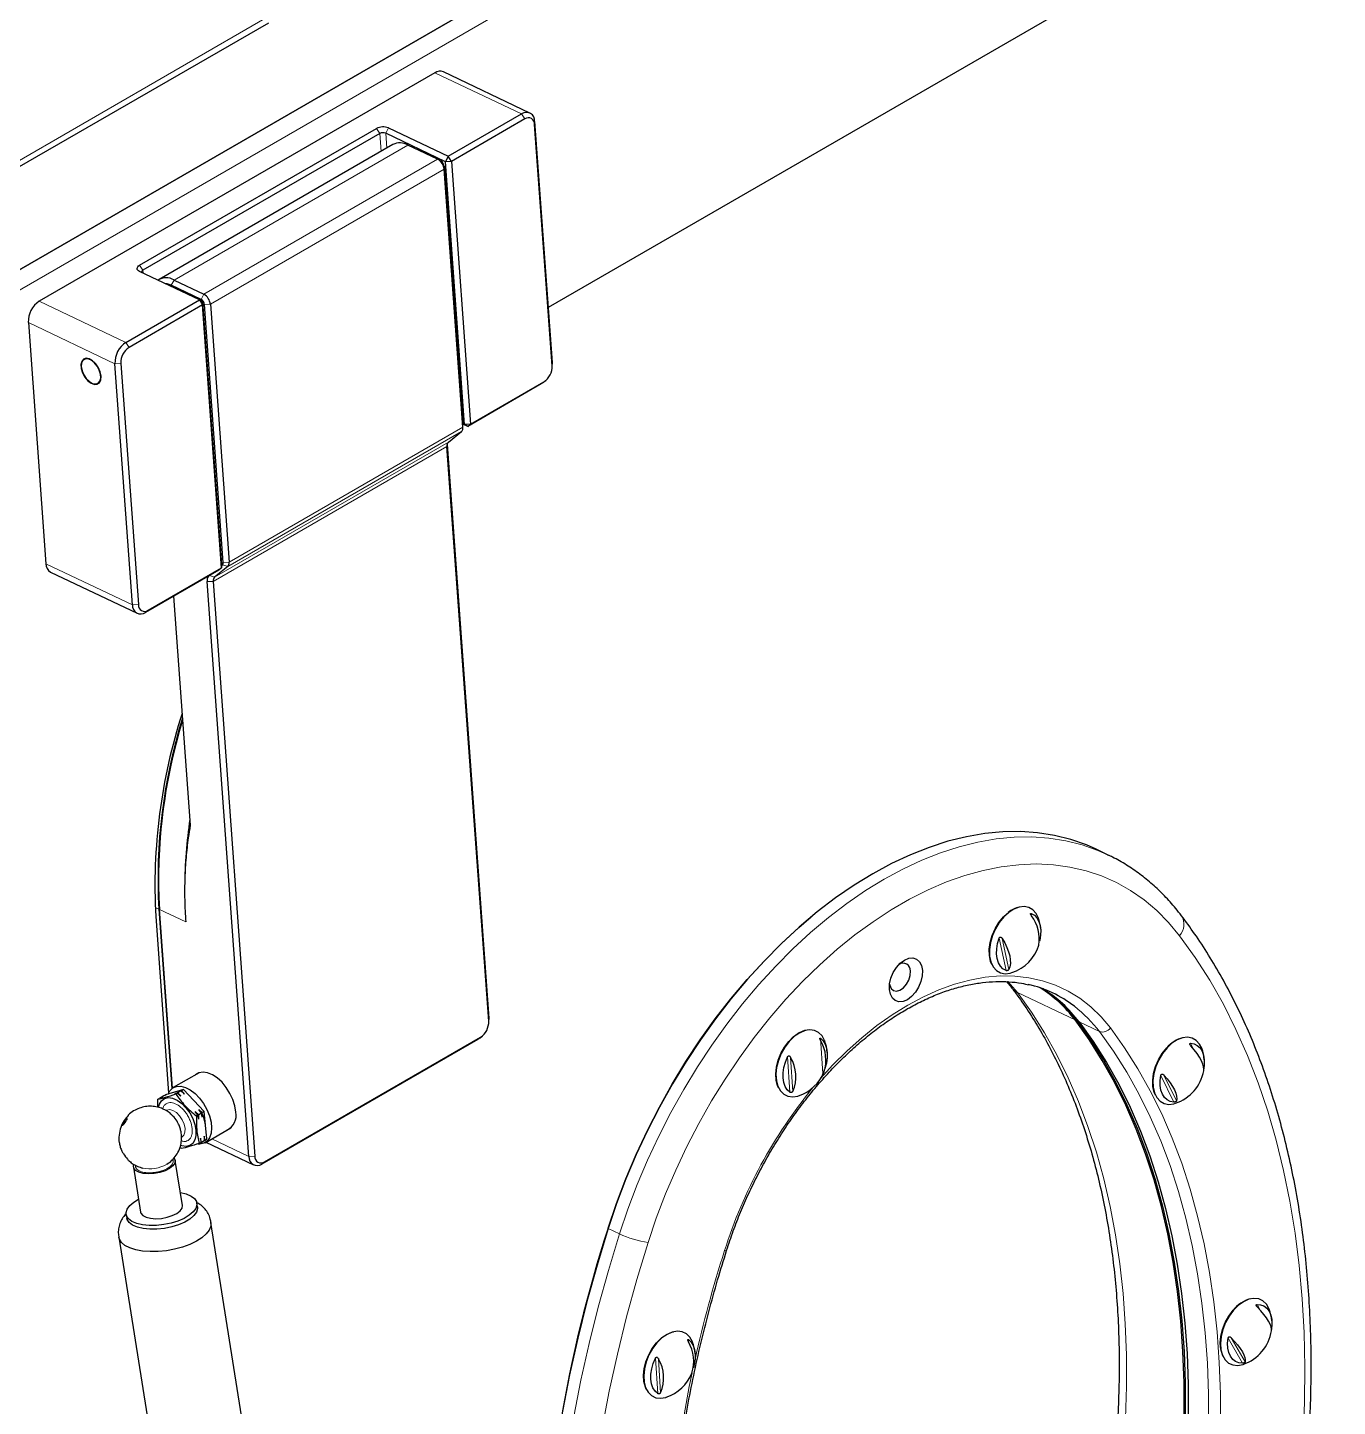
# Model space of a CAD drawing. Header units: millimetres. Extents: x -218071 to -203542, y 15363 to 51382.
# Drawn here: x -216944.54 to -216913.64, y 50981.43 to 51013.95 of the extents above; entities that cross this region are included whole.
import ezdxf

# ---------------------------------------------------------------- set-up
doc = ezdxf.new("R2010")
doc.units = ezdxf.units.MM
doc.header["$LTSCALE"] = 4
doc.layers.add('TPF-EQUIPEMENT', color=7, linetype='Continuous')

msp = doc.modelspace()

# ---------------------------------------------------------------- linework, layer by layer
at = {"layer": 'TPF-EQUIPEMENT', "color": 7, "linetype": 'Continuous', "lineweight": 25}
for p, q in [((-216812.042, 51084.818), (-216949.15, 51005.686)), ((-216949.079, 51005.727), (-216811.971, 51084.858)), ((-216884.306, 51035.022), (-216932.261, 51007.345)), ((-216991.814, 50983.495), (-216938.852, 51014.062)), ((-216934.93, 51012.882), (-216944.264, 51007.495)), ((-216932.69, 51011.931), (-216934.733, 51012.904)), ((-216934.619, 51010.91), (-216932.887, 51011.909)), ((-216932.81, 51011.791), (-216934.543, 51010.791)), ((-216932.579, 51011.733), (-216932.167, 51006.044)), ((-216941.897, 51008.342), (-216936.311, 51011.566)), ((-216936.234, 51011.447), (-216941.82, 51008.223)), ((-216934.684, 51010.784), (-216936.093, 51011.455)), ((-216936.028, 51011.58), (-216934.619, 51010.91)), ((-216932.167, 51005.97), (-216932.58, 51011.659)), ((-216935.922, 51011.19), (-216941.437, 51008.007)), ((-216934.867, 51010.841), (-216935.571, 51011.176)), ((-216934.784, 51010.794), (-216934.854, 51010.835)), ((-216934.619, 51010.91), (-216934.684, 51010.784)), ((-216934.543, 51010.791), (-216934.684, 51010.784)), ((-216934.234, 51004.585), (-216934.684, 51010.784)), ((-216934.543, 51010.791), (-216934.619, 51010.91)), ((-216934.543, 51010.791), (-216934.093, 51004.593)), ((-216934.713, 51010.679), (-216934.271, 51004.593)), ((-216934.272, 51004.519), (-216934.713, 51010.604)), ((-216940.488, 51007.522), (-216941.897, 51008.193)), ((-216940.447, 51007.532), (-216941.151, 51007.868)), ((-216941.086, 51007.993), (-216940.382, 51007.658)), ((-216942.221, 51006.522), (-216940.488, 51007.522)), ((-216940.488, 51007.522), (-216940.412, 51007.404)), ((-216940.412, 51007.478), (-216940.488, 51007.522)), ((-216940.412, 51007.404), (-216942.144, 51006.404)), ((-216940.412, 51007.478), (-216940.412, 51007.404)), ((-216940.412, 51007.478), (-216939.962, 51001.28)), ((-216939.962, 51001.205), (-216940.412, 51007.404)), ((-216939.928, 51001.328), (-216940.37, 51007.414)), ((-216940.229, 51007.421), (-216939.787, 51001.335)), ((-216944.522, 51006.992), (-216944.109, 51001.303)), ((-216943.274, 51005.983), (-216943.274, 51005.97)), ((-216942.066, 51000.331), (-216942.479, 51006.02)), ((-216942.338, 51006.027), (-216941.925, 51000.338)), ((-216932.167, 51006.044), (-216932.166, 51006.01)), ((-216932.166, 51005.944), (-216932.166, 51006.01)), ((-216943.044, 51005.572), (-216943.033, 51005.566)), ((-216932.425, 51005.541), (-216934.157, 51004.541)), ((-216934.093, 51004.593), (-216932.36, 51005.593)), ((-216932.371, 51005.579), (-216932.425, 51005.541)), ((-216932.371, 51005.579), (-216932.32, 51005.621)), ((-216934.272, 51004.604), (-216934.234, 51004.585)), ((-216934.157, 51004.541), (-216934.272, 51004.596)), ((-216934.271, 51004.593), (-216934.271, 51004.586)), ((-216934.271, 51004.504), (-216934.271, 51004.586)), ((-216934.093, 51004.593), (-216934.234, 51004.585)), ((-216934.157, 51004.541), (-216934.234, 51004.585)), ((-216934.157, 51004.541), (-216934.093, 51004.593)), ((-216934.615, 51004.17), (-216934.304, 51004.418)), ((-216933.663, 50990.512), (-216934.647, 51004.07)), ((-216934.645, 51004.115), (-216933.663, 50990.586)), ((-216943.998, 51001.105), (-216941.955, 51000.133)), ((-216940.026, 51001.154), (-216941.759, 51000.154)), ((-216941.694, 51000.206), (-216939.962, 51001.205)), ((-216939.82, 51001.235), (-216940.13, 51000.987)), ((-216939.962, 51001.205), (-216940.026, 51001.154)), ((-216939.962, 51001.28), (-216939.962, 51001.205)), ((-216939.962, 51001.264), (-216939.945, 51001.278)), ((-216939.32, 50987.321), (-216940.304, 51000.879)), ((-216940.163, 51000.886), (-216939.179, 50987.329)), ((-216941.095, 51000.537), (-216940.703, 50995.134)), ((-216919.065, 50994.439), (-216919.332, 50994.567)), ((-216919.065, 50994.439), (-216919.051, 50994.432)), ((-216940.836, 50993.687), (-216940.836, 50993.657)), ((-216941.516, 50992.98), (-216941.214, 50988.824)), ((-216941.443, 50993.156), (-216941.136, 50988.924)), ((-216941.435, 50993.156), (-216941.128, 50988.931)), ((-216926.043, 50992.982), (-216926.053, 50992.974)), ((-216933.663, 50990.586), (-216933.662, 50990.553)), ((-216933.662, 50990.487), (-216933.662, 50990.553)), ((-216933.921, 50990.083), (-216939.012, 50987.145)), ((-216938.948, 50987.196), (-216933.857, 50990.135)), ((-216933.867, 50990.121), (-216933.921, 50990.083)), ((-216933.867, 50990.121), (-216933.816, 50990.163)), ((-216940.494, 50989.299), (-216941.103, 50988.947)), ((-216941.469, 50988.673), (-216941.435, 50988.693)), ((-216941.465, 50988.483), (-216941.469, 50988.673)), ((-216941.36, 50988.718), (-216941.435, 50988.693)), ((-216941.416, 50988.704), (-216941.35, 50988.742)), ((-216941.36, 50988.718), (-216941.416, 50988.704)), ((-216941.416, 50988.704), (-216941.416, 50988.699)), ((-216941.275, 50988.767), (-216941.35, 50988.742)), ((-216941.331, 50988.753), (-216941.288, 50988.778)), ((-216941.275, 50988.767), (-216941.331, 50988.753)), ((-216941.331, 50988.753), (-216941.331, 50988.748)), ((-216940.864, 50988.903), (-216941.288, 50988.778)), ((-216940.992, 50988.829), (-216941.067, 50988.804)), ((-216941.067, 50988.804), (-216941.012, 50988.818)), ((-216941.045, 50988.799), (-216941.012, 50988.818)), ((-216940.927, 50988.743), (-216941.012, 50988.818)), ((-216940.992, 50988.829), (-216940.927, 50988.867)), ((-216940.927, 50988.743), (-216940.992, 50988.829)), ((-216940.908, 50988.878), (-216940.982, 50988.853)), ((-216940.982, 50988.853), (-216940.927, 50988.867)), ((-216940.842, 50988.792), (-216940.927, 50988.867)), ((-216940.908, 50988.878), (-216940.864, 50988.903)), ((-216940.842, 50988.792), (-216940.908, 50988.878)), ((-216940.375, 50988.382), (-216940.864, 50988.903)), ((-216940.504, 50988.308), (-216940.588, 50988.383)), ((-216940.523, 50988.297), (-216940.588, 50988.383)), ((-216940.523, 50988.297), (-216940.556, 50988.278)), ((-216940.503, 50988.203), (-216940.523, 50988.297)), ((-216940.419, 50988.357), (-216940.504, 50988.432)), ((-216940.438, 50988.346), (-216940.504, 50988.432)), ((-216940.438, 50988.346), (-216940.504, 50988.308)), ((-216940.503, 50988.203), (-216940.504, 50988.308)), ((-216940.418, 50988.252), (-216940.438, 50988.346)), ((-216940.383, 50988.243), (-216940.42, 50988.339)), ((-216940.375, 50988.382), (-216940.419, 50988.357)), ((-216940.418, 50988.252), (-216940.419, 50988.357)), ((-216940.31, 50987.736), (-216940.375, 50988.382)), ((-216940.353, 50987.648), (-216939.744, 50988)), ((-216940.491, 50987.632), (-216940.457, 50987.651)), ((-216940.438, 50987.662), (-216940.458, 50987.756)), ((-216940.458, 50987.756), (-216940.457, 50987.651)), ((-216940.457, 50987.656), (-216940.438, 50987.662)), ((-216940.438, 50987.662), (-216940.373, 50987.7)), ((-216940.353, 50987.711), (-216940.373, 50987.805)), ((-216940.373, 50987.805), (-216940.373, 50987.7)), ((-216940.373, 50987.705), (-216940.353, 50987.711)), ((-216940.353, 50987.711), (-216940.31, 50987.736)), ((-216940.334, 50987.659), (-216939.209, 50987.123)), ((-216940.914, 50987.507), (-216940.947, 50987.536)), ((-216942.043, 50987.072), (-216941.874, 50986.012)), ((-216940.887, 50986.169), (-216941.055, 50987.229)), ((-216940.532, 50986.135), (-216940.546, 50986.223)), ((-216942.215, 50985.958), (-216942.201, 50985.869)), ((-216934.158, 50947.676), (-216940.215, 50985.767)), ((-216942.388, 50985.421), (-216936.331, 50947.331))]:
    msp.add_line(p, q, dxfattribs=at)
at = {"layer": 'TPF-EQUIPEMENT', "color": 8, "linetype": 'Continuous', "lineweight": 18}
for p, q in [((-216811.895, 51084.424), (-216949.003, 51005.292)), ((-216991.755, 50983.676), (-216938.793, 51014.243)), ((-216932.887, 51011.909), (-216934.93, 51012.882)), ((-216932.81, 51011.791), (-216932.887, 51011.909)), ((-216932.579, 51011.733), (-216932.58, 51011.659)), ((-216936.234, 51011.447), (-216936.311, 51011.566)), ((-216936.203, 51011.027), (-216936.234, 51011.447)), ((-216936.093, 51011.455), (-216936.028, 51011.58)), ((-216936.093, 51011.455), (-216936.067, 51011.106)), ((-216935.571, 51011.176), (-216941.086, 51007.993)), ((-216940.382, 51007.658), (-216934.867, 51010.841)), ((-216934.713, 51010.604), (-216940.229, 51007.421)), ((-216934.713, 51010.679), (-216934.713, 51010.604)), ((-216941.82, 51008.223), (-216941.897, 51008.342)), ((-216941.82, 51008.223), (-216941.815, 51008.154)), ((-216941.151, 51007.868), (-216941.086, 51007.993)), ((-216944.264, 51007.495), (-216942.221, 51006.522)), ((-216940.447, 51007.532), (-216940.382, 51007.658)), ((-216940.37, 51007.414), (-216940.229, 51007.421)), ((-216942.479, 51006.02), (-216944.522, 51006.992)), ((-216942.221, 51006.522), (-216942.144, 51006.404)), ((-216942.338, 51006.027), (-216942.479, 51006.02)), ((-216932.167, 51006.044), (-216932.167, 51005.97)), ((-216932.425, 51005.541), (-216932.36, 51005.593)), ((-216934.271, 51004.593), (-216934.272, 51004.519)), ((-216934.304, 51004.418), (-216939.82, 51001.235)), ((-216939.787, 51001.335), (-216934.272, 51004.519)), ((-216934.647, 51004.07), (-216940.163, 51000.886)), ((-216940.13, 51000.987), (-216934.615, 51004.17)), ((-216934.647, 51004.099), (-216934.647, 51004.07)), ((-216939.928, 51001.328), (-216939.787, 51001.335)), ((-216944.109, 51001.303), (-216942.066, 51000.331)), ((-216940.246, 51001.027), (-216940.13, 51000.987)), ((-216939.945, 51001.278), (-216939.82, 51001.235)), ((-216940.304, 51000.879), (-216940.163, 51000.886)), ((-216941.925, 51000.338), (-216942.066, 51000.331)), ((-216941.694, 51000.206), (-216941.759, 51000.154)), ((-216941.443, 50993.156), (-216941.529, 50993.197)), ((-216941.429, 50993.149), (-216941.123, 50988.934)), ((-216941.429, 50993.149), (-216940.809, 50992.854)), ((-216920.864, 50993.053), (-216920.851, 50992.993)), ((-216921.46, 50991.707), (-216921.623, 50992.469)), ((-216921.55, 50992.465), (-216921.393, 50991.732)), ((-216919.833, 50990.542), (-216921.193, 50991.19)), ((-216933.663, 50990.586), (-216933.663, 50990.512)), ((-216919.807, 50990.551), (-216919.833, 50990.542)), ((-216919.255, 50990.267), (-216919.734, 50990.495)), ((-216933.921, 50990.083), (-216933.857, 50990.135)), ((-216925.835, 50990.112), (-216925.781, 50989.277)), ((-216917.108, 50989.992), (-216917.049, 50989.872)), ((-216926.559, 50988.837), (-216926.613, 50989.671)), ((-216926.542, 50989.659), (-216926.49, 50988.856)), ((-216917.501, 50988.605), (-216917.808, 50989.235)), ((-216917.735, 50989.241), (-216917.44, 50988.635)), ((-216940.196, 50987.739), (-216939.32, 50987.321)), ((-216939.32, 50987.321), (-216939.179, 50987.329)), ((-216939.012, 50987.145), (-216938.948, 50987.196)), ((-216930.845, 50985.625), (-216930.847, 50985.63)), ((-216930.578, 50985.497), (-216930.845, 50985.625)), ((-216915.54, 50983.834), (-216915.462, 50983.699)), ((-216928.953, 50983.004), (-216928.949, 50982.945)), ((-216915.88, 50982.448), (-216916.221, 50983.04)), ((-216916.148, 50983.048), (-216915.82, 50982.478)), ((-216929.677, 50981.729), (-216929.731, 50982.564)), ((-216929.66, 50982.551), (-216929.608, 50981.748))]:
    msp.add_line(p, q, dxfattribs=at)
at = {"layer": 'TPF-EQUIPEMENT', "color": 7, "linetype": 'Continuous', "lineweight": 25, "flags": 128}
for points in [[(-216941.897, 51008.193), (-216941.922, 51008.208), (-216941.94, 51008.225), (-216941.952, 51008.244), (-216941.955, 51008.264), (-216941.951, 51008.285), (-216941.94, 51008.305), (-216941.922, 51008.325), (-216941.897, 51008.342)], [(-216941.82, 51008.223), (-216941.833, 51008.215), (-216941.842, 51008.205), (-216941.847, 51008.195), (-216941.849, 51008.185), (-216941.848, 51008.175), (-216941.844, 51008.168)], [(-216941.151, 51007.868), (-216941.246, 51007.902), (-216941.305, 51007.911)], [(-216942.804, 51005.724), (-216942.824, 51005.824), (-216942.868, 51005.925), (-216942.93, 51006.017), (-216943.005, 51006.09), (-216943.084, 51006.135), (-216943.159, 51006.148), (-216943.221, 51006.127), (-216943.264, 51006.075), (-216943.284, 51005.998), (-216943.277, 51005.903), (-216943.245, 51005.801), (-216943.191, 51005.702), (-216943.121, 51005.619), (-216943.043, 51005.559), (-216942.965, 51005.53), (-216942.895, 51005.534), (-216942.842, 51005.57), (-216942.811, 51005.636), (-216942.804, 51005.724)], [(-216943.273, 51005.95), (-216943.255, 51005.855), (-216943.214, 51005.757), (-216943.155, 51005.669), (-216943.083, 51005.599), (-216943.008, 51005.555), (-216942.936, 51005.541), (-216942.876, 51005.56), (-216942.834, 51005.608), (-216942.815, 51005.682), (-216942.821, 51005.772), (-216942.851, 51005.87), (-216942.901, 51005.964), (-216942.968, 51006.044), (-216943.042, 51006.102), (-216943.117, 51006.131), (-216943.184, 51006.129), (-216943.235, 51006.095), (-216943.266, 51006.033), (-216943.273, 51005.95)], [(-216919.332, 50994.567), (-216919.564, 50994.669), (-216919.935, 50994.799), (-216920.319, 50994.895), (-216920.715, 50994.957), (-216921.122, 50994.985), (-216921.539, 50994.979), (-216921.964, 50994.938), (-216922.395, 50994.863), (-216922.832, 50994.755), (-216923.273, 50994.612), (-216923.716, 50994.437), (-216924.159, 50994.229), (-216924.602, 50993.99), (-216925.043, 50993.719), (-216925.48, 50993.419), (-216925.912, 50993.089), (-216926.337, 50992.732), (-216926.754, 50992.348), (-216927.161, 50991.938), (-216927.557, 50991.505), (-216927.941, 50991.049), (-216928.312, 50990.572), (-216928.668, 50990.076), (-216929.007, 50989.562), (-216929.33, 50989.033), (-216929.634, 50988.489), (-216929.918, 50987.933), (-216930.183, 50987.367), (-216930.426, 50986.792), (-216930.647, 50986.21), (-216930.845, 50985.625)], [(-216920.702, 50992.958), (-216920.749, 50993.051), (-216920.825, 50993.138), (-216920.92, 50993.194), (-216921.029, 50993.217), (-216921.149, 50993.204), (-216921.273, 50993.158), (-216921.397, 50993.079), (-216921.514, 50992.973), (-216921.62, 50992.842), (-216921.711, 50992.693), (-216921.781, 50992.532), (-216921.829, 50992.366), (-216921.851, 50992.204), (-216921.848, 50992.05), (-216921.819, 50991.914), (-216921.765, 50991.799), (-216921.689, 50991.712), (-216921.594, 50991.656), (-216921.484, 50991.634), (-216921.365, 50991.646), (-216921.32, 50991.659)], [(-216930.847, 50985.63), (-216930.649, 50986.215), (-216930.428, 50986.795), (-216930.185, 50987.369), (-216929.921, 50987.934), (-216929.637, 50988.489), (-216929.334, 50989.032), (-216929.012, 50989.56), (-216928.673, 50990.073), (-216928.318, 50990.569), (-216927.948, 50991.044), (-216927.565, 50991.499), (-216927.169, 50991.932), (-216926.762, 50992.341), (-216926.346, 50992.724), (-216926.053, 50992.974)], [(-216921.792, 50991.847), (-216921.824, 50991.924), (-216921.853, 50992.059), (-216921.856, 50992.211), (-216921.834, 50992.372), (-216921.787, 50992.536), (-216921.717, 50992.695), (-216921.628, 50992.843), (-216921.523, 50992.972), (-216921.406, 50993.078)], [(-216920.864, 50993.053), (-216920.791, 50993.011), (-216920.731, 50992.949), (-216920.685, 50992.868), (-216920.654, 50992.771), (-216920.64, 50992.661), (-216920.644, 50992.541), (-216920.664, 50992.417), (-216920.668, 50992.4)], [(-216921.46, 50991.707), (-216921.533, 50991.749), (-216921.593, 50991.811), (-216921.639, 50991.892), (-216921.67, 50991.99), (-216921.684, 50992.1), (-216921.68, 50992.219), (-216921.66, 50992.344), (-216921.623, 50992.469)], [(-216921.55, 50992.465), (-216921.49, 50992.36), (-216921.44, 50992.255), (-216921.401, 50992.151), (-216921.374, 50992.051), (-216921.359, 50991.958), (-216921.358, 50991.872), (-216921.369, 50991.796), (-216921.393, 50991.732)], [(-216923.433, 50991.711), (-216923.438, 50991.583), (-216923.468, 50991.448), (-216923.523, 50991.315), (-216923.598, 50991.195), (-216923.689, 50991.094), (-216923.788, 50991.02), (-216923.89, 50990.978), (-216923.987, 50990.97), (-216924.073, 50990.998), (-216924.142, 50991.059), (-216924.189, 50991.149), (-216924.211, 50991.263), (-216924.207, 50991.391), (-216924.176, 50991.526), (-216924.121, 50991.658), (-216924.046, 50991.779), (-216923.956, 50991.88), (-216923.856, 50991.954), (-216923.754, 50991.996), (-216923.657, 50992.004), (-216923.571, 50991.976), (-216923.502, 50991.915), (-216923.455, 50991.825), (-216923.433, 50991.711)], [(-216924.207, 50991.384), (-216924.204, 50991.364), (-216924.17, 50991.287), (-216924.115, 50991.239), (-216924.043, 50991.225), (-216923.962, 50991.246), (-216923.881, 50991.301), (-216923.81, 50991.383), (-216923.754, 50991.484), (-216923.722, 50991.593), (-216923.716, 50991.697)], [(-216925.737, 50990.052), (-216925.741, 50990.061), (-216925.8, 50990.169), (-216925.881, 50990.249), (-216925.98, 50990.297), (-216926.092, 50990.311), (-216926.214, 50990.29), (-216926.338, 50990.236), (-216926.461, 50990.15), (-216926.576, 50990.037), (-216926.679, 50989.901), (-216926.765, 50989.749), (-216926.83, 50989.586), (-216926.872, 50989.421), (-216926.888, 50989.26), (-216926.878, 50989.11), (-216926.843, 50988.978), (-216926.784, 50988.87), (-216926.703, 50988.79), (-216926.604, 50988.742), (-216926.491, 50988.728), (-216926.37, 50988.749), (-216926.355, 50988.753)], [(-216926.349, 50990.234), (-216926.225, 50990.288), (-216926.18, 50990.299)], [(-216917.26, 50981.252), (-216917.262, 50981.995), (-216917.289, 50982.725), (-216917.341, 50983.441), (-216917.418, 50984.142), (-216917.52, 50984.827), (-216917.646, 50985.495), (-216917.796, 50986.144), (-216917.97, 50986.774), (-216918.168, 50987.383), (-216918.39, 50987.969), (-216918.634, 50988.534), (-216918.901, 50989.074), (-216919.19, 50989.589), (-216919.501, 50990.079), (-216919.833, 50990.542)], [(-216919.807, 50990.551), (-216919.475, 50990.087), (-216919.164, 50989.597), (-216918.875, 50989.081), (-216918.607, 50988.54), (-216918.363, 50987.976), (-216918.141, 50987.388), (-216917.943, 50986.779), (-216917.768, 50986.149), (-216917.618, 50985.499), (-216917.492, 50984.831), (-216917.39, 50984.145), (-216917.313, 50983.443), (-216917.261, 50982.726), (-216917.234, 50981.995), (-216917.232, 50981.252)], [(-216919.734, 50990.495), (-216919.403, 50990.032), (-216919.092, 50989.542), (-216918.803, 50989.027), (-216918.536, 50988.487), (-216918.291, 50987.923), (-216918.07, 50987.336), (-216917.872, 50986.727), (-216917.697, 50986.097), (-216917.547, 50985.448), (-216917.421, 50984.781), (-216917.32, 50984.095), (-216917.243, 50983.394), (-216917.191, 50982.678), (-216917.164, 50981.948), (-216917.162, 50981.205)], [(-216926.827, 50988.941), (-216926.848, 50988.989), (-216926.883, 50989.119), (-216926.893, 50989.268), (-216926.877, 50989.427), (-216926.835, 50989.591), (-216926.771, 50989.752), (-216926.686, 50989.903), (-216926.584, 50990.037), (-216926.47, 50990.149), (-216926.349, 50990.234)], [(-216925.835, 50990.112), (-216925.773, 50990.052), (-216925.725, 50989.973), (-216925.692, 50989.878), (-216925.676, 50989.769), (-216925.677, 50989.651), (-216925.696, 50989.526), (-216925.731, 50989.401), (-216925.781, 50989.277)], [(-216916.844, 50989.876), (-216916.895, 50989.975), (-216916.972, 50990.061), (-216917.068, 50990.115), (-216917.178, 50990.135), (-216917.298, 50990.121), (-216917.422, 50990.073), (-216917.546, 50989.993), (-216917.663, 50989.884), (-216917.768, 50989.752), (-216917.858, 50989.602), (-216917.927, 50989.441), (-216917.973, 50989.276), (-216917.994, 50989.113), (-216917.989, 50988.961), (-216917.959, 50988.825), (-216917.904, 50988.712), (-216917.826, 50988.627), (-216917.73, 50988.573), (-216917.62, 50988.552), (-216917.5, 50988.567), (-216917.463, 50988.578)], [(-216917.108, 50989.992), (-216917.023, 50989.977), (-216916.948, 50989.941), (-216916.885, 50989.883), (-216916.836, 50989.805), (-216916.802, 50989.711), (-216916.784, 50989.604), (-216916.784, 50989.486), (-216916.795, 50989.391)], [(-216916.798, 50989.343), (-216916.795, 50989.373), (-216916.801, 50989.433), (-216916.82, 50989.502), (-216916.853, 50989.579), (-216916.898, 50989.662), (-216916.955, 50989.749), (-216917.022, 50989.839), (-216917.099, 50989.929)], [(-216926.559, 50988.837), (-216926.621, 50988.897), (-216926.669, 50988.976), (-216926.702, 50989.071), (-216926.718, 50989.18), (-216926.717, 50989.298), (-216926.698, 50989.422), (-216926.663, 50989.548), (-216926.613, 50989.671)], [(-216917.934, 50988.766), (-216917.964, 50988.835), (-216917.994, 50988.97), (-216917.999, 50989.121), (-216917.978, 50989.282), (-216917.932, 50989.445), (-216917.864, 50989.605), (-216917.775, 50989.753), (-216917.671, 50989.884)], [(-216939.631, 50988.371), (-216939.653, 50988.515), (-216939.699, 50988.664), (-216939.767, 50988.811), (-216939.854, 50988.949), (-216939.954, 50989.072), (-216940.065, 50989.174), (-216940.18, 50989.251), (-216940.294, 50989.298), (-216940.402, 50989.314), (-216940.499, 50989.297), (-216940.58, 50989.249), (-216940.581, 50989.249)], [(-216941.226, 50988.796), (-216941.184, 50988.873), (-216941.115, 50988.94), (-216941.029, 50988.976), (-216940.928, 50988.98), (-216940.817, 50988.953), (-216940.703, 50988.895), (-216940.589, 50988.809), (-216940.483, 50988.699), (-216940.387, 50988.571), (-216940.308, 50988.429), (-216940.248, 50988.282)], [(-216917.501, 50988.605), (-216917.585, 50988.62), (-216917.66, 50988.657), (-216917.723, 50988.715), (-216917.773, 50988.792), (-216917.807, 50988.886), (-216917.825, 50988.993), (-216917.825, 50989.111), (-216917.808, 50989.235)], [(-216917.735, 50989.241), (-216917.659, 50989.15), (-216917.591, 50989.061), (-216917.535, 50988.974), (-216917.489, 50988.891), (-216917.457, 50988.814), (-216917.437, 50988.745), (-216917.432, 50988.685), (-216917.44, 50988.635)], [(-216941.449, 50988.481), (-216941.428, 50988.556), (-216941.378, 50988.638), (-216941.307, 50988.69), (-216941.219, 50988.71), (-216941.119, 50988.696), (-216941.012, 50988.65), (-216940.905, 50988.574), (-216940.805, 50988.472), (-216940.716, 50988.351), (-216940.645, 50988.217), (-216940.595, 50988.078), (-216940.569, 50987.943), (-216940.569, 50987.819), (-216940.594, 50987.713), (-216940.644, 50987.632), (-216940.715, 50987.579), (-216940.803, 50987.56), (-216940.903, 50987.573), (-216940.929, 50987.582)], [(-216940.248, 50988.282), (-216940.211, 50988.135), (-216940.198, 50987.996), (-216940.209, 50987.871), (-216940.245, 50987.766), (-216940.304, 50987.686), (-216940.382, 50987.634), (-216940.477, 50987.613), (-216940.526, 50987.615)], [(-216940.343, 50988.059), (-216940.349, 50988.107), (-216940.383, 50988.243)], [(-216941.19, 50987.039), (-216941.295, 50986.988), (-216941.42, 50986.948), (-216941.553, 50986.923), (-216941.687, 50986.915), (-216941.81, 50986.925), (-216941.914, 50986.951), (-216941.991, 50986.992), (-216942.035, 50987.044), (-216942.043, 50987.105), (-216942.035, 50987.133)], [(-216941.848, 50987.055), (-216941.825, 50987.049), (-216941.825, 50987.049)], [(-216941.086, 50987.289), (-216941.081, 50987.283), (-216941.055, 50987.226), (-216941.065, 50987.163), (-216941.112, 50987.099), (-216941.19, 50987.039)], [(-216940.796, 50986.438), (-216940.684, 50986.39), (-216940.603, 50986.33), (-216940.556, 50986.259), (-216940.545, 50986.18), (-216940.57, 50986.098), (-216940.631, 50986.015), (-216940.725, 50985.936), (-216940.847, 50985.863), (-216940.992, 50985.8), (-216941.155, 50985.75), (-216941.327, 50985.715), (-216941.502, 50985.696), (-216941.672, 50985.695), (-216941.828, 50985.71), (-216941.966, 50985.743), (-216942.077, 50985.79), (-216942.158, 50985.851), (-216942.205, 50985.922), (-216942.217, 50986), (-216942.191, 50986.083), (-216942.13, 50986.165), (-216942.037, 50986.245), (-216941.922, 50986.313)], [(-216940.935, 50986.47), (-216940.933, 50986.47), (-216940.796, 50986.438)], [(-216940.532, 50986.135), (-216940.531, 50986.092), (-216940.556, 50986.009), (-216940.617, 50985.927), (-216940.711, 50985.847), (-216940.833, 50985.775), (-216940.978, 50985.712), (-216941.141, 50985.662), (-216941.313, 50985.627), (-216941.488, 50985.608), (-216941.658, 50985.606), (-216941.814, 50985.622), (-216941.951, 50985.654), (-216942.063, 50985.702), (-216942.144, 50985.762), (-216942.191, 50985.834), (-216942.201, 50985.869)], [(-216941.022, 50985.98), (-216940.943, 50986.04), (-216940.897, 50986.103), (-216940.886, 50986.166), (-216940.887, 50986.169)], [(-216940.215, 50985.767), (-216940.218, 50985.681), (-216940.255, 50985.588), (-216940.326, 50985.496), (-216940.428, 50985.407), (-216940.558, 50985.324), (-216940.712, 50985.249), (-216940.885, 50985.186), (-216941.071, 50985.136), (-216941.265, 50985.1), (-216941.46, 50985.081), (-216941.65, 50985.078), (-216941.828, 50985.091), (-216941.99, 50985.121), (-216942.13, 50985.166), (-216942.243, 50985.224), (-216942.326, 50985.295), (-216942.375, 50985.375), (-216942.388, 50985.421)], [(-216941.874, 50986.012), (-216941.866, 50985.985), (-216941.822, 50985.932), (-216941.745, 50985.891), (-216941.641, 50985.865), (-216941.518, 50985.855), (-216941.385, 50985.863), (-216941.251, 50985.888), (-216941.127, 50985.928), (-216941.022, 50985.98)], [(-216930.845, 50985.625), (-216931.108, 50984.763), (-216931.347, 50983.9), (-216931.562, 50983.037), (-216931.754, 50982.175), (-216931.921, 50981.316)], [(-216915.25, 50983.719), (-216915.258, 50983.737), (-216915.319, 50983.843), (-216915.401, 50983.921), (-216915.501, 50983.966), (-216915.614, 50983.977), (-216915.736, 50983.954), (-216915.861, 50983.898), (-216915.983, 50983.81), (-216916.098, 50983.695), (-216916.199, 50983.557), (-216916.284, 50983.404), (-216916.347, 50983.241), (-216916.387, 50983.075), (-216916.401, 50982.915), (-216916.39, 50982.766), (-216916.353, 50982.636), (-216916.291, 50982.53), (-216916.209, 50982.452), (-216916.109, 50982.407), (-216915.996, 50982.395), (-216915.874, 50982.418), (-216915.869, 50982.42)], [(-216915.54, 50983.834), (-216915.454, 50983.827), (-216915.376, 50983.797), (-216915.309, 50983.745), (-216915.255, 50983.673), (-216915.216, 50983.584), (-216915.194, 50983.48), (-216915.188, 50983.365), (-216915.2, 50983.242)], [(-216915.199, 50983.214), (-216915.198, 50983.247), (-216915.207, 50983.302), (-216915.231, 50983.367), (-216915.268, 50983.439), (-216915.317, 50983.517), (-216915.378, 50983.599), (-216915.449, 50983.684), (-216915.53, 50983.77)], [(-216916.34, 50982.608), (-216916.358, 50982.647), (-216916.395, 50982.776), (-216916.406, 50982.923), (-216916.392, 50983.082), (-216916.353, 50983.245), (-216916.29, 50983.407), (-216916.206, 50983.559), (-216916.105, 50983.695)], [(-216929.945, 50981.834), (-216929.966, 50981.881), (-216930.001, 50982.012), (-216930.011, 50982.16), (-216929.995, 50982.319), (-216929.954, 50982.483), (-216929.889, 50982.644), (-216929.804, 50982.795), (-216929.702, 50982.93), (-216929.588, 50983.042), (-216929.467, 50983.126)], [(-216928.855, 50982.944), (-216928.859, 50982.953), (-216928.918, 50983.061), (-216928.999, 50983.141), (-216929.098, 50983.189), (-216929.21, 50983.203), (-216929.332, 50983.183), (-216929.456, 50983.128), (-216929.579, 50983.043), (-216929.694, 50982.93), (-216929.797, 50982.794), (-216929.883, 50982.641), (-216929.948, 50982.479), (-216929.99, 50982.313), (-216930.006, 50982.152), (-216929.996, 50982.002), (-216929.961, 50981.87), (-216929.902, 50981.762), (-216929.821, 50981.682), (-216929.722, 50981.634), (-216929.609, 50981.62), (-216929.488, 50981.641), (-216929.473, 50981.646)], [(-216929.467, 50983.126), (-216929.343, 50983.18), (-216929.307, 50983.19)], [(-216928.953, 50983.004), (-216928.891, 50982.944), (-216928.843, 50982.865), (-216928.81, 50982.77), (-216928.794, 50982.661), (-216928.795, 50982.543), (-216928.814, 50982.419), (-216928.833, 50982.341)], [(-216915.88, 50982.448), (-216915.967, 50982.456), (-216916.045, 50982.486), (-216916.112, 50982.538), (-216916.166, 50982.61), (-216916.204, 50982.699), (-216916.227, 50982.803), (-216916.233, 50982.918), (-216916.221, 50983.04)], [(-216916.148, 50983.048), (-216916.068, 50982.962), (-216915.997, 50982.877), (-216915.936, 50982.795), (-216915.886, 50982.717), (-216915.849, 50982.645), (-216915.826, 50982.58), (-216915.816, 50982.524), (-216915.82, 50982.478)], [(-216929.677, 50981.729), (-216929.739, 50981.789), (-216929.788, 50981.868), (-216929.82, 50981.963), (-216929.836, 50982.072), (-216929.835, 50982.19), (-216929.816, 50982.314), (-216929.782, 50982.44), (-216929.731, 50982.564)]]:
    msp.add_lwpolyline(points, dxfattribs=at)
at = {"layer": 'TPF-EQUIPEMENT', "color": 8, "linetype": 'Continuous', "lineweight": 18, "flags": 128}
for points in [[(-216930.578, 50985.497), (-216930.379, 50986.083), (-216930.158, 50986.664), (-216929.915, 50987.239), (-216929.651, 50987.805), (-216929.366, 50988.362), (-216929.062, 50988.905), (-216928.739, 50989.435), (-216928.4, 50989.949), (-216928.044, 50990.445), (-216927.674, 50990.922), (-216927.29, 50991.378), (-216926.893, 50991.811), (-216926.486, 50992.22), (-216926.069, 50992.605), (-216925.644, 50992.962), (-216925.212, 50993.291), (-216924.775, 50993.592), (-216924.335, 50993.862), (-216923.892, 50994.102), (-216923.448, 50994.31), (-216923.005, 50994.485), (-216922.564, 50994.627), (-216922.127, 50994.736), (-216921.696, 50994.811), (-216921.271, 50994.851), (-216920.854, 50994.858), (-216920.447, 50994.83), (-216920.051, 50994.767), (-216919.667, 50994.671), (-216919.297, 50994.541), (-216919.065, 50994.439)], [(-216917.367, 50992.53), (-216917.626, 50992.843), (-216917.906, 50993.125), (-216918.205, 50993.377), (-216918.523, 50993.598), (-216918.857, 50993.786), (-216919.208, 50993.941), (-216919.574, 50994.062), (-216919.953, 50994.149), (-216920.344, 50994.202), (-216920.746, 50994.221), (-216921.157, 50994.204), (-216921.576, 50994.153), (-216922.002, 50994.068), (-216922.432, 50993.949), (-216922.865, 50993.796), (-216923.3, 50993.61), (-216923.735, 50993.391), (-216924.168, 50993.141), (-216924.598, 50992.86), (-216925.024, 50992.55), (-216925.444, 50992.21), (-216925.856, 50991.844), (-216926.259, 50991.451), (-216926.651, 50991.034), (-216927.032, 50990.593), (-216927.399, 50990.131), (-216927.751, 50989.649), (-216928.088, 50989.148), (-216928.407, 50988.632), (-216928.708, 50988.101), (-216928.99, 50987.557), (-216929.251, 50987.002), (-216929.491, 50986.439), (-216929.709, 50985.869), (-216929.904, 50985.295)], [(-216914.455, 50980.695), (-216914.419, 50981.531), (-216914.411, 50982.356), (-216914.428, 50983.169), (-216914.472, 50983.967), (-216914.543, 50984.75), (-216914.64, 50985.517), (-216914.763, 50986.265), (-216914.912, 50986.995), (-216915.087, 50987.705), (-216915.287, 50988.394), (-216915.512, 50989.06), (-216915.762, 50989.703), (-216916.036, 50990.321), (-216916.334, 50990.914), (-216916.656, 50991.48), (-216917, 50992.019), (-216917.367, 50992.53)], [(-216925.826, 50989.171), (-216925.55, 50989.473), (-216925.211, 50989.811), (-216924.863, 50990.123), (-216924.507, 50990.409), (-216924.145, 50990.665), (-216923.779, 50990.893), (-216923.411, 50991.089), (-216923.042, 50991.254), (-216922.675, 50991.385), (-216922.311, 50991.484), (-216921.952, 50991.549), (-216921.6, 50991.58), (-216921.256, 50991.577), (-216920.922, 50991.539), (-216920.6, 50991.468), (-216920.292, 50991.363), (-216919.998, 50991.224), (-216919.72, 50991.053), (-216919.46, 50990.851), (-216919.219, 50990.618), (-216918.998, 50990.356)], [(-216921.42, 50991.458), (-216921.408, 50991.445), (-216921.193, 50991.19)], [(-216921.193, 50991.19), (-216921.268, 50991.238), (-216921.32, 50991.292)], [(-216921.193, 50991.19), (-216920.861, 50990.726), (-216920.55, 50990.236), (-216920.261, 50989.721), (-216919.994, 50989.181), (-216919.749, 50988.617), (-216919.528, 50988.03), (-216919.33, 50987.421), (-216919.156, 50986.792), (-216919.005, 50986.142), (-216918.879, 50985.475), (-216918.778, 50984.79), (-216918.701, 50984.088), (-216918.649, 50983.372), (-216918.622, 50982.642), (-216918.62, 50981.9), (-216918.643, 50981.146)], [(-216916.683, 50980.977), (-216916.685, 50981.72), (-216916.712, 50982.45), (-216916.764, 50983.166), (-216916.841, 50983.867), (-216916.942, 50984.552), (-216917.068, 50985.22), (-216917.218, 50985.869), (-216917.393, 50986.499), (-216917.591, 50987.108), (-216917.812, 50987.694), (-216918.057, 50988.259), (-216918.324, 50988.799), (-216918.613, 50989.314), (-216918.924, 50989.804), (-216919.255, 50990.267)], [(-216918.998, 50990.356), (-216918.663, 50989.888), (-216918.349, 50989.393), (-216918.057, 50988.873), (-216917.787, 50988.327), (-216917.541, 50987.757), (-216917.317, 50987.165), (-216917.117, 50986.55), (-216916.941, 50985.914), (-216916.789, 50985.259), (-216916.662, 50984.584), (-216916.559, 50983.892), (-216916.482, 50983.184), (-216916.429, 50982.461), (-216916.402, 50981.724), (-216916.4, 50980.974)], [(-216940.905, 50987.777), (-216940.904, 50987.777), (-216940.854, 50987.822), (-216940.827, 50987.893), (-216940.824, 50987.985), (-216940.847, 50988.087), (-216940.892, 50988.19), (-216940.955, 50988.283), (-216941.031, 50988.358), (-216941.111, 50988.408), (-216941.188, 50988.427), (-216941.255, 50988.413), (-216941.268, 50988.405)], [(-216931.654, 50981.189), (-216931.486, 50982.048), (-216931.295, 50982.909), (-216931.079, 50983.772), (-216930.84, 50984.635), (-216930.578, 50985.497)], [(-216929.904, 50985.295), (-216930.17, 50984.419), (-216930.411, 50983.541), (-216930.628, 50982.664), (-216930.82, 50981.789), (-216930.986, 50980.916)], [(-216928.101, 50985.102), (-216928.078, 50985.101), (-216928.062, 50985.102), (-216928.053, 50985.106), (-216928.051, 50985.108)], [(-216926.847, 50967.825), (-216927.182, 50968.293), (-216927.496, 50968.787), (-216927.788, 50969.308), (-216928.057, 50969.853), (-216928.304, 50970.423), (-216928.528, 50971.016), (-216928.728, 50971.63), (-216928.904, 50972.266), (-216929.056, 50972.922), (-216929.183, 50973.596), (-216929.285, 50974.288), (-216929.363, 50974.996), (-216929.415, 50975.719), (-216929.443, 50976.457), (-216929.445, 50977.206), (-216929.422, 50977.968), (-216929.374, 50978.739), (-216929.3, 50979.518), (-216929.202, 50980.305), (-216929.079, 50981.098), (-216928.931, 50981.895), (-216928.864, 50982.22)]]:
    msp.add_lwpolyline(points, dxfattribs=at)
at = {"layer": 'TPF-EQUIPEMENT', "color": 7, "linetype": 'Continuous', "lineweight": 25}
for centre, radius, start, end in [((-216934.811, 51012.709), 0.21, 68.1151, 124.3757), ((-216932.774, 51011.75), 0.195, 354.953, 125.364), ((-216932.726, 51011.672), 0.146, 354.953, 125.364), ((-216936.154, 51011.271), 0.334, 67.9005, 117.9985), ((-216936.156, 51011.3), 0.167, 67.9005, 117.9985), ((-216935.759, 51010.859), 0.369, 59.3992, 116.1579), ((-216935.017, 51010.576), 0.305, 5.3501, 60.4343), ((-216934.867, 51010.663), 0.155, 5.5952, 57.2757), ((-216941.272, 51007.686), 0.359, 58.9178, 122.7672), ((-216943.95, 51007.016), 0.573, 123.2491, 182.3969), ((-216940.522, 51007.4), 0.153, 5.3501, 60.4343), ((-216940.533, 51007.393), 0.305, 5.3501, 60.4343), ((-216941.907, 51006.044), 0.573, 123.2491, 182.3969), ((-216941.909, 51006.045), 0.43, 123.2491, 182.3969), ((-216932.596, 51005.952), 0.43, 303.2491, 2.3969), ((-216934.385, 51004.5), 0.115, 314.7038, 9.3842), ((-216934.534, 51004.088), 0.115, 134.7038, 189.3842), ((-216939.985, 51001.319), 0.0575, 314.7038, 9.3842), ((-216939.901, 51001.317), 0.115, 314.7038, 9.3842), ((-216943.886, 51001.298), 0.223, 178.7105, 239.8146), ((-216940.12, 51000.906), 0.186, 145.3013, 188.2817), ((-216940.049, 51000.905), 0.115, 134.7038, 189.3842), ((-216941.872, 51000.313), 0.195, 174.953, 305.364), ((-216941.779, 51000.325), 0.146, 174.953, 305.364), ((-216928.358, 50993.709), 13.178, 162.0483, 183.1731), ((-216928.798, 50993.875), 12.666, 162.6264, 183.2557), ((-216928.397, 50993.801), 13.058, 162.9876, 180.1715), ((-216928.797, 50993.869), 12.653, 162.7838, 183.2608), ((-216928.846, 50993.568), 11.99, 171.793, 179.4271), ((-216921.01, 50992.595), 0.625, 102.5185, 129.3604), ((-216941.426, 50993.158), 0.00878, 190.4903, 251.2054), ((-216921.57, 50992.448), 0.896, 351.0629, 37.6685), ((-216921.639, 50992.607), 1, 4.3746, 20.5155), ((-216921.639, 50992.607), 1, 288.5659, 342.621), ((-216923.887, 50991.709), 0.172, 355.8863, 124.6936), ((-216921.585, 50988.601), 2.854, 52.4791, 76.9233), ((-216922.29, 50988.702), 3.07, 36.8417, 57.8106), ((-216922.185, 50988.66), 3.061, 36.8255, 58.879), ((-216922.335, 50988.645), 3.166, 37.0207, 51.3323), ((-216934.092, 50990.494), 0.43, 303.2491, 2.3969), ((-216926.65, 50989.592), 0.941, 343.074, 29.8109), ((-216926.674, 50989.701), 1, 4.3746, 20.5155), ((-216917.113, 50989.418), 0.727, 103.8621, 140.1035), ((-216927.303, 50989.206), 0.886, 336.6865, 30.7154), ((-216917.781, 50989.526), 1, 4.3746, 20.5155), ((-216926.674, 50989.701), 1, 288.5659, 337.4484), ((-216917.781, 50989.526), 1, 288.5659, 349.4611), ((-216940.001, 50988.289), 0.38, 296.652, 12.4993), ((-216939.125, 50987.304), 0.195, 174.953, 305.364), ((-216939.033, 50987.316), 0.146, 174.953, 305.364), ((-216900.408, 50975.738), 32.006, 161.9973, 178.9674), ((-216915.504, 50983.23), 0.76, 104.4505, 142.3131), ((-216916.187, 50983.368), 1, 4.3746, 20.5155), ((-216916.187, 50983.368), 1, 288.5659, 351.1422), ((-216929.768, 50982.484), 0.941, 343.074, 29.8109), ((-216929.792, 50982.594), 1, 4.3746, 20.5155), ((-216930.421, 50982.099), 0.886, 336.6865, 30.7154), ((-216929.792, 50982.594), 1, 288.5659, 337.4484)]:
    msp.add_arc(centre, radius, start, end, dxfattribs=at)
at = {"layer": 'TPF-EQUIPEMENT', "color": 8, "linetype": 'Continuous', "lineweight": 18}
for centre, radius, start, end in [((-216917.66, 50992.796), 0.396, 317.7998, 31.0758), ((-216921.768, 50988.373), 3.146, 37.0057, 52.3571), ((-216919.185, 50990.481), 0.225, 251.6898, 326.1704), ((-216917.063, 50981.607), 11.577, 140.6515, 162.4318), ((-216941.66, 50987.846), 0.814, 258.2622, 299.4156), ((-216929.544, 50987.72), 2.451, 245.0542, 261.5609), ((-216899.279, 50975.92), 30.249, 162.3299, 167.3737)]:
    msp.add_arc(centre, radius, start, end, dxfattribs=at)
at = {"layer": 'TPF-EQUIPEMENT', "color": 7, "linetype": 'Continuous', "lineweight": 25}
for points, knots in [([(-216940.703, 50995.134), (-216940.719, 50995.036), (-216940.76, 50994.787), (-216940.806, 50994.373), (-216940.835, 50993.886), (-216940.84, 50993.38), (-216940.82, 50993.03), (-216940.809, 50992.854)], [0, 0, 0, 0, 0.138815, 0.352639, 0.566448, 0.783227, 1, 1, 1, 1]), ([(-216917.321, 50993.001), (-216917.366, 50993.059), (-216917.494, 50993.222), (-216917.72, 50993.473), (-216918.002, 50993.743), (-216918.302, 50993.986), (-216918.618, 50994.199), (-216918.868, 50994.347), (-216919.017, 50994.414), (-216919.051, 50994.429)], [0, 0, 0, 0, 0.094239, 0.266623, 0.438387, 0.609393, 0.779736, 0.949571, 1, 1, 1, 1]), ([(-216920.86, 50992.995), (-216920.866, 50993.005), (-216920.874, 50993.018), (-216920.88, 50993.034), (-216920.881, 50993.043), (-216920.881, 50993.05), (-216920.878, 50993.054), (-216920.873, 50993.056), (-216920.867, 50993.054), (-216920.864, 50993.053)], [0, 0, 0, 0, 0.334961, 0.443033, 0.551969, 0.635663, 0.719311, 0.833198, 1, 1, 1, 1]), ([(-216915.817, 50972.901), (-216915.772, 50973.045), (-216915.642, 50973.459), (-216915.442, 50974.147), (-216915.225, 50974.964), (-216915.03, 50975.78), (-216914.856, 50976.595), (-216914.704, 50977.408), (-216914.574, 50978.217), (-216914.466, 50979.021), (-216914.381, 50979.82), (-216914.318, 50980.612), (-216914.277, 50981.396), (-216914.259, 50982.172), (-216914.264, 50982.937), (-216914.292, 50983.692), (-216914.343, 50984.435), (-216914.416, 50985.165), (-216914.512, 50985.881), (-216914.63, 50986.583), (-216914.771, 50987.268), (-216914.934, 50987.937), (-216915.119, 50988.589), (-216915.326, 50989.222), (-216915.555, 50989.835), (-216915.805, 50990.428), (-216916.076, 50991), (-216916.367, 50991.55), (-216916.679, 50992.077), (-216916.996, 50992.562), (-216917.218, 50992.861), (-216917.321, 50993.001)], [0, 0, 0, 0, 0.018565, 0.053756, 0.088951, 0.124149, 0.159351, 0.194558, 0.22977, 0.264986, 0.300208, 0.335435, 0.370667, 0.405904, 0.441146, 0.476392, 0.511642, 0.546894, 0.582148, 0.6174, 0.65265, 0.687894, 0.723129, 0.758352, 0.793558, 0.828743, 0.863903, 0.899031, 0.934124, 0.969176, 1, 1, 1, 1]), ([(-216921.623, 50992.469), (-216921.621, 50992.474), (-216921.617, 50992.483), (-216921.609, 50992.492), (-216921.601, 50992.496), (-216921.592, 50992.498), (-216921.582, 50992.496), (-216921.569, 50992.488), (-216921.558, 50992.477), (-216921.552, 50992.468), (-216921.55, 50992.465)], [0, 0, 0, 0, 0.162591, 0.272732, 0.360768, 0.449106, 0.532458, 0.668131, 0.902571, 1, 1, 1, 1]), ([(-216921.393, 50991.732), (-216921.397, 50991.726), (-216921.401, 50991.719), (-216921.413, 50991.711), (-216921.422, 50991.707), (-216921.431, 50991.705), (-216921.44, 50991.704), (-216921.451, 50991.704), (-216921.456, 50991.706), (-216921.46, 50991.707)], [0, 0, 0, 0, 0.334961, 0.443033, 0.551969, 0.635663, 0.719311, 0.833198, 1, 1, 1, 1]), ([(-216928.051, 50985.108), (-216928.026, 50985.187), (-216927.951, 50985.414), (-216927.814, 50985.789), (-216927.632, 50986.23), (-216927.431, 50986.664), (-216927.213, 50987.089), (-216926.979, 50987.503), (-216926.729, 50987.905), (-216926.465, 50988.292), (-216926.187, 50988.664), (-216925.898, 50989.017), (-216925.598, 50989.352), (-216925.289, 50989.666), (-216924.972, 50989.958), (-216924.649, 50990.226), (-216924.321, 50990.471), (-216923.99, 50990.69), (-216923.656, 50990.882), (-216923.323, 50991.048), (-216922.99, 50991.186), (-216922.66, 50991.296), (-216922.333, 50991.377), (-216922.012, 50991.429), (-216921.698, 50991.453), (-216921.391, 50991.447), (-216921.129, 50991.42), (-216920.975, 50991.383), (-216920.916, 50991.369)], [0, 0, 0, 0, 0.020845, 0.060603, 0.10037, 0.14014, 0.17991, 0.219677, 0.25944, 0.299195, 0.338942, 0.378677, 0.4184, 0.458108, 0.497802, 0.537481, 0.577146, 0.616801, 0.65645, 0.696098, 0.735757, 0.775439, 0.815165, 0.85496, 0.89485, 0.934866, 0.975032, 1, 1, 1, 1]), ([(-216921.447, 50991.444), (-216921.431, 50991.426), (-216921.386, 50991.379), (-216921.346, 50991.325), (-216921.321, 50991.292)], [0, 0, 0, 0, 0.381759, 1, 1, 1, 1]), ([(-216921.321, 50991.292), (-216921.267, 50991.22), (-216921.109, 50991.009), (-216920.859, 50990.639), (-216920.579, 50990.175), (-216920.319, 50989.688), (-216920.078, 50989.18), (-216919.856, 50988.65), (-216919.655, 50988.1), (-216919.474, 50987.53), (-216919.313, 50986.942), (-216919.174, 50986.335), (-216919.056, 50985.712), (-216918.959, 50985.072), (-216918.883, 50984.418), (-216918.83, 50983.749), (-216918.798, 50983.067), (-216918.788, 50982.374), (-216918.8, 50981.669), (-216918.834, 50980.954), (-216918.891, 50980.231), (-216918.969, 50979.5), (-216919.069, 50978.762), (-216919.191, 50978.019), (-216919.334, 50977.273), (-216919.499, 50976.523), (-216919.684, 50975.771), (-216919.887, 50975.032), (-216920.043, 50974.516), (-216920.127, 50974.25), (-216920.136, 50974.222)], [0, 0, 0, 0, 0.01956, 0.057526, 0.095427, 0.133251, 0.171008, 0.208708, 0.246362, 0.283978, 0.321566, 0.359132, 0.396684, 0.434225, 0.471762, 0.509296, 0.54683, 0.584367, 0.621908, 0.659455, 0.697008, 0.734567, 0.772134, 0.809708, 0.84729, 0.884877, 0.922471, 0.960071, 0.995698, 1, 1, 1, 1]), ([(-216925.834, 50990.059), (-216925.839, 50990.07), (-216925.845, 50990.083), (-216925.85, 50990.1), (-216925.851, 50990.108), (-216925.85, 50990.113), (-216925.847, 50990.116), (-216925.842, 50990.117), (-216925.838, 50990.114), (-216925.835, 50990.112)], [0, 0, 0, 0, 0.334961, 0.443033, 0.551969, 0.635663, 0.719311, 0.833198, 1, 1, 1, 1]), ([(-216917.099, 50989.929), (-216917.106, 50989.937), (-216917.115, 50989.949), (-216917.123, 50989.965), (-216917.126, 50989.974), (-216917.126, 50989.981), (-216917.123, 50989.987), (-216917.117, 50989.991), (-216917.111, 50989.992), (-216917.108, 50989.992)], [0, 0, 0, 0, 0.334961, 0.443033, 0.551969, 0.635663, 0.719311, 0.833198, 1, 1, 1, 1]), ([(-216926.613, 50989.671), (-216926.611, 50989.676), (-216926.606, 50989.684), (-216926.597, 50989.692), (-216926.588, 50989.696), (-216926.579, 50989.696), (-216926.57, 50989.693), (-216926.557, 50989.684), (-216926.548, 50989.672), (-216926.543, 50989.662), (-216926.542, 50989.659)], [0, 0, 0, 0, 0.162591, 0.272732, 0.360768, 0.449106, 0.532458, 0.668131, 0.902571, 1, 1, 1, 1]), ([(-216925.781, 50989.277), (-216925.783, 50989.272), (-216925.787, 50989.264), (-216925.791, 50989.254), (-216925.794, 50989.247), (-216925.795, 50989.243), (-216925.794, 50989.243), (-216925.794, 50989.243)], [0, 0, 0, 0, 0.343348, 0.575936, 0.761843, 0.948388, 1, 1, 1, 1]), ([(-216917.808, 50989.235), (-216917.807, 50989.24), (-216917.804, 50989.248), (-216917.798, 50989.258), (-216917.79, 50989.264), (-216917.781, 50989.266), (-216917.771, 50989.266), (-216917.757, 50989.26), (-216917.745, 50989.251), (-216917.737, 50989.243), (-216917.735, 50989.241)], [0, 0, 0, 0, 0.162591, 0.272732, 0.360768, 0.449106, 0.532458, 0.668131, 0.902571, 1, 1, 1, 1]), ([(-216941.469, 50988.673), (-216941.412, 50988.686), (-216941.297, 50988.713), (-216941.13, 50988.77), (-216941.045, 50988.799)], [0, 0, 0, 0, 0.491212, 1, 1, 1, 1]), ([(-216941.045, 50988.799), (-216940.978, 50988.706), (-216940.841, 50988.517), (-216940.652, 50988.358), (-216940.556, 50988.278)], [0, 0, 0, 0, 0.491212, 1, 1, 1, 1]), ([(-216926.49, 50988.856), (-216926.494, 50988.85), (-216926.5, 50988.842), (-216926.513, 50988.834), (-216926.523, 50988.831), (-216926.532, 50988.829), (-216926.541, 50988.829), (-216926.551, 50988.832), (-216926.556, 50988.835), (-216926.559, 50988.837)], [0, 0, 0, 0, 0.334961, 0.443033, 0.551969, 0.635663, 0.719311, 0.833198, 1, 1, 1, 1]), ([(-216917.44, 50988.635), (-216917.442, 50988.631), (-216917.444, 50988.625), (-216917.454, 50988.618), (-216917.462, 50988.613), (-216917.471, 50988.61), (-216917.48, 50988.607), (-216917.49, 50988.605), (-216917.497, 50988.605), (-216917.501, 50988.605)], [0, 0, 0, 0, 0.334961, 0.443033, 0.551969, 0.635663, 0.719311, 0.833198, 1, 1, 1, 1]), ([(-216941.015, 50988.152), (-216941.045, 50988.195), (-216941.088, 50988.257), (-216941.169, 50988.334), (-216941.248, 50988.394), (-216941.356, 50988.451), (-216941.48, 50988.492), (-216941.618, 50988.511), (-216941.762, 50988.503), (-216941.906, 50988.466), (-216942.04, 50988.398), (-216942.13, 50988.337), (-216942.167, 50988.293), (-216942.17, 50988.288)], [0, 0, 0, 0, 0.1179329, 0.1673545, 0.2507369, 0.3403579, 0.438414, 0.5421362, 0.6498232, 0.760268, 0.8727728, 0.9870672, 1, 1, 1, 1]), ([(-216942.169, 50988.288), (-216942.202, 50988.252), (-216942.272, 50988.174), (-216942.348, 50988.009), (-216942.386, 50987.828), (-216942.392, 50987.694), (-216942.374, 50987.638), (-216942.372, 50987.631)], [0, 0, 0, 0, 0.21529, 0.465867, 0.716444, 0.96702, 1, 1, 1, 1]), ([(-216942.305, 50988.065), (-216942.305, 50988.067), (-216942.304, 50988.072), (-216942.299, 50988.086), (-216942.289, 50988.11), (-216942.27, 50988.145), (-216942.244, 50988.181), (-216942.22, 50988.206), (-216942.203, 50988.219), (-216942.194, 50988.222), (-216942.189, 50988.22), (-216942.188, 50988.213), (-216942.191, 50988.202), (-216942.199, 50988.185), (-216942.213, 50988.161), (-216942.235, 50988.129), (-216942.26, 50988.096), (-216942.281, 50988.071), (-216942.295, 50988.058), (-216942.302, 50988.055), (-216942.305, 50988.057), (-216942.305, 50988.062), (-216942.305, 50988.065)], [0, 0, 0, 0, 0.015581, 0.050565, 0.091991, 0.171789, 0.270714, 0.346456, 0.398728, 0.436661, 0.465498, 0.496786, 0.527957, 0.566182, 0.617102, 0.691524, 0.779168, 0.862956, 0.914857, 0.94808, 0.974032, 1, 1, 1, 1]), ([(-216941.256, 50987.139), (-216941.214, 50987.169), (-216941.13, 50987.229), (-216941.03, 50987.35), (-216940.957, 50987.486), (-216940.916, 50987.629), (-216940.903, 50987.768), (-216940.915, 50987.89), (-216940.941, 50987.995), (-216940.973, 50988.078), (-216941.003, 50988.13), (-216941.015, 50988.152)], [0, 0, 0, 0, 0.132291, 0.267323, 0.405506, 0.530273, 0.65325, 0.76768, 0.84566, 0.934513, 1, 1, 1, 1]), ([(-216940.556, 50988.278), (-216940.559, 50988.165), (-216940.563, 50987.934), (-216940.515, 50987.734), (-216940.491, 50987.632)], [0, 0, 0, 0, 0.491212, 1, 1, 1, 1]), ([(-216942.375, 50987.631), (-216942.368, 50987.602), (-216942.354, 50987.54), (-216942.321, 50987.456), (-216942.292, 50987.405), (-216942.28, 50987.383)], [0, 0, 0, 0, 0.3330704, 0.7170194, 1, 1, 1, 1]), ([(-216942.28, 50987.383), (-216942.25, 50987.339), (-216942.207, 50987.278), (-216942.126, 50987.2), (-216942.046, 50987.141), (-216941.942, 50987.084), (-216941.864, 50987.061), (-216941.824, 50987.049)], [0, 0, 0, 0, 0.272874, 0.387226, 0.580157, 0.787523, 1, 1, 1, 1]), ([(-216940.491, 50987.632), (-216940.573, 50987.604), (-216940.74, 50987.547), (-216940.856, 50987.52), (-216940.914, 50987.507)], [0, 0, 0, 0, 0.491212, 1, 1, 1, 1]), ([(-216940.216, 50985.751), (-216940.219, 50985.783), (-216940.227, 50985.861), (-216940.275, 50985.975), (-216940.351, 50986.085), (-216940.445, 50986.175), (-216940.519, 50986.219), (-216940.555, 50986.24)], [0, 0, 0, 0, 0.153748, 0.37007, 0.576423, 0.792563, 1, 1, 1, 1]), ([(-216942.216, 50985.973), (-216942.242, 50985.943), (-216942.295, 50985.882), (-216942.355, 50985.773), (-216942.393, 50985.651), (-216942.406, 50985.526), (-216942.391, 50985.446), (-216942.384, 50985.408)], [0, 0, 0, 0, 0.19637, 0.404443, 0.60922, 0.81466, 1, 1, 1, 1]), ([(-216926.828, 50968.013), (-216926.884, 50968.087), (-216927.046, 50968.304), (-216927.3, 50968.681), (-216927.584, 50969.152), (-216927.848, 50969.645), (-216928.093, 50970.161), (-216928.317, 50970.698), (-216928.521, 50971.255), (-216928.705, 50971.832), (-216928.867, 50972.427), (-216929.007, 50973.04), (-216929.126, 50973.67), (-216929.224, 50974.316), (-216929.299, 50974.976), (-216929.352, 50975.65), (-216929.383, 50976.337), (-216929.392, 50977.036), (-216929.378, 50977.745), (-216929.342, 50978.463), (-216929.284, 50979.19), (-216929.204, 50979.924), (-216929.102, 50980.664), (-216928.977, 50981.409), (-216928.832, 50982.158), (-216928.664, 50982.909), (-216928.475, 50983.662), (-216928.272, 50984.395), (-216928.123, 50984.877), (-216928.051, 50985.108)], [0, 0, 0, 0, 0.019813, 0.057739, 0.095645, 0.133526, 0.171385, 0.209224, 0.247048, 0.28486, 0.322661, 0.360455, 0.398243, 0.436028, 0.473811, 0.511593, 0.549376, 0.587158, 0.624942, 0.662728, 0.700516, 0.738306, 0.776099, 0.813894, 0.851691, 0.889491, 0.927292, 0.965096, 1, 1, 1, 1]), ([(-216915.53, 50983.77), (-216915.537, 50983.779), (-216915.547, 50983.789), (-216915.556, 50983.806), (-216915.558, 50983.815), (-216915.558, 50983.822), (-216915.556, 50983.828), (-216915.55, 50983.833), (-216915.544, 50983.834), (-216915.54, 50983.834)], [0, 0, 0, 0, 0.334961, 0.443033, 0.551969, 0.635663, 0.719311, 0.833198, 1, 1, 1, 1]), ([(-216928.952, 50982.952), (-216928.957, 50982.962), (-216928.963, 50982.975), (-216928.968, 50982.992), (-216928.969, 50983), (-216928.968, 50983.006), (-216928.966, 50983.009), (-216928.96, 50983.009), (-216928.956, 50983.006), (-216928.953, 50983.004)], [0, 0, 0, 0, 0.334961, 0.443033, 0.551969, 0.635663, 0.719311, 0.833198, 1, 1, 1, 1]), ([(-216916.221, 50983.04), (-216916.22, 50983.045), (-216916.218, 50983.053), (-216916.211, 50983.063), (-216916.204, 50983.069), (-216916.196, 50983.072), (-216916.185, 50983.072), (-216916.171, 50983.067), (-216916.158, 50983.058), (-216916.15, 50983.05), (-216916.148, 50983.048)], [0, 0, 0, 0, 0.162591, 0.272732, 0.360768, 0.449106, 0.532458, 0.668131, 0.902571, 1, 1, 1, 1]), ([(-216929.731, 50982.564), (-216929.729, 50982.569), (-216929.724, 50982.577), (-216929.715, 50982.585), (-216929.706, 50982.588), (-216929.698, 50982.589), (-216929.688, 50982.586), (-216929.675, 50982.577), (-216929.666, 50982.564), (-216929.661, 50982.554), (-216929.66, 50982.551)], [0, 0, 0, 0, 0.162591, 0.272732, 0.360768, 0.449106, 0.532458, 0.668131, 0.902571, 1, 1, 1, 1]), ([(-216915.82, 50982.478), (-216915.822, 50982.475), (-216915.824, 50982.47), (-216915.834, 50982.462), (-216915.841, 50982.458), (-216915.85, 50982.454), (-216915.859, 50982.451), (-216915.87, 50982.449), (-216915.876, 50982.448), (-216915.88, 50982.448)], [0, 0, 0, 0, 0.334961, 0.443033, 0.551969, 0.635663, 0.719311, 0.833198, 1, 1, 1, 1]), ([(-216929.608, 50981.748), (-216929.612, 50981.742), (-216929.618, 50981.734), (-216929.632, 50981.726), (-216929.641, 50981.723), (-216929.65, 50981.722), (-216929.659, 50981.722), (-216929.669, 50981.724), (-216929.674, 50981.727), (-216929.677, 50981.729)], [0, 0, 0, 0, 0.334961, 0.443033, 0.551969, 0.635663, 0.719311, 0.833198, 1, 1, 1, 1])]:
    msp.add_open_spline(points, degree=3, knots=knots, dxfattribs=at)
at = {"layer": 'TPF-EQUIPEMENT', "color": 8, "linetype": 'Continuous', "lineweight": 18}
for points, knots in [([(-216940.915, 50987.691), (-216940.889, 50987.683), (-216940.84, 50987.669), (-216940.779, 50987.686), (-216940.728, 50987.717), (-216940.689, 50987.766), (-216940.657, 50987.849), (-216940.649, 50987.978), (-216940.685, 50988.125), (-216940.738, 50988.245), (-216940.791, 50988.334), (-216940.853, 50988.415), (-216940.94, 50988.503), (-216941.056, 50988.578), (-216941.166, 50988.601), (-216941.243, 50988.584), (-216941.294, 50988.552), (-216941.332, 50988.506), (-216941.346, 50988.465), (-216941.352, 50988.446)], [0, 0, 0, 0, 0.053208, 0.101974, 0.151775, 0.201575, 0.250341, 0.340931, 0.43152, 0.480286, 0.530087, 0.579888, 0.628653, 0.719243, 0.809832, 0.858598, 0.908399, 0.9582, 1, 1, 1, 1]), ([(-216941.226, 50987.051), (-216941.269, 50987.028), (-216941.335, 50986.994), (-216941.447, 50986.963), (-216941.538, 50986.946), (-216941.629, 50986.938), (-216941.741, 50986.939), (-216941.863, 50986.959), (-216941.948, 50987.002), (-216941.985, 50987.048), (-216941.998, 50987.083), (-216941.992, 50987.106), (-216941.99, 50987.114)], [0, 0, 0, 0, 0.151611, 0.233226, 0.316572, 0.399919, 0.481534, 0.633145, 0.784756, 0.866371, 0.949717, 1, 1, 1, 1]), ([(-216941.118, 50987.254), (-216941.117, 50987.253), (-216941.106, 50987.241), (-216941.102, 50987.212), (-216941.108, 50987.169), (-216941.139, 50987.113), (-216941.192, 50987.075), (-216941.226, 50987.051)], [0, 0, 0, 0, 0.013498, 0.219094, 0.42469, 0.626013, 1, 1, 1, 1])]:
    msp.add_open_spline(points, degree=3, knots=knots, dxfattribs=at)

doc.saveas('drawing.dxf')
